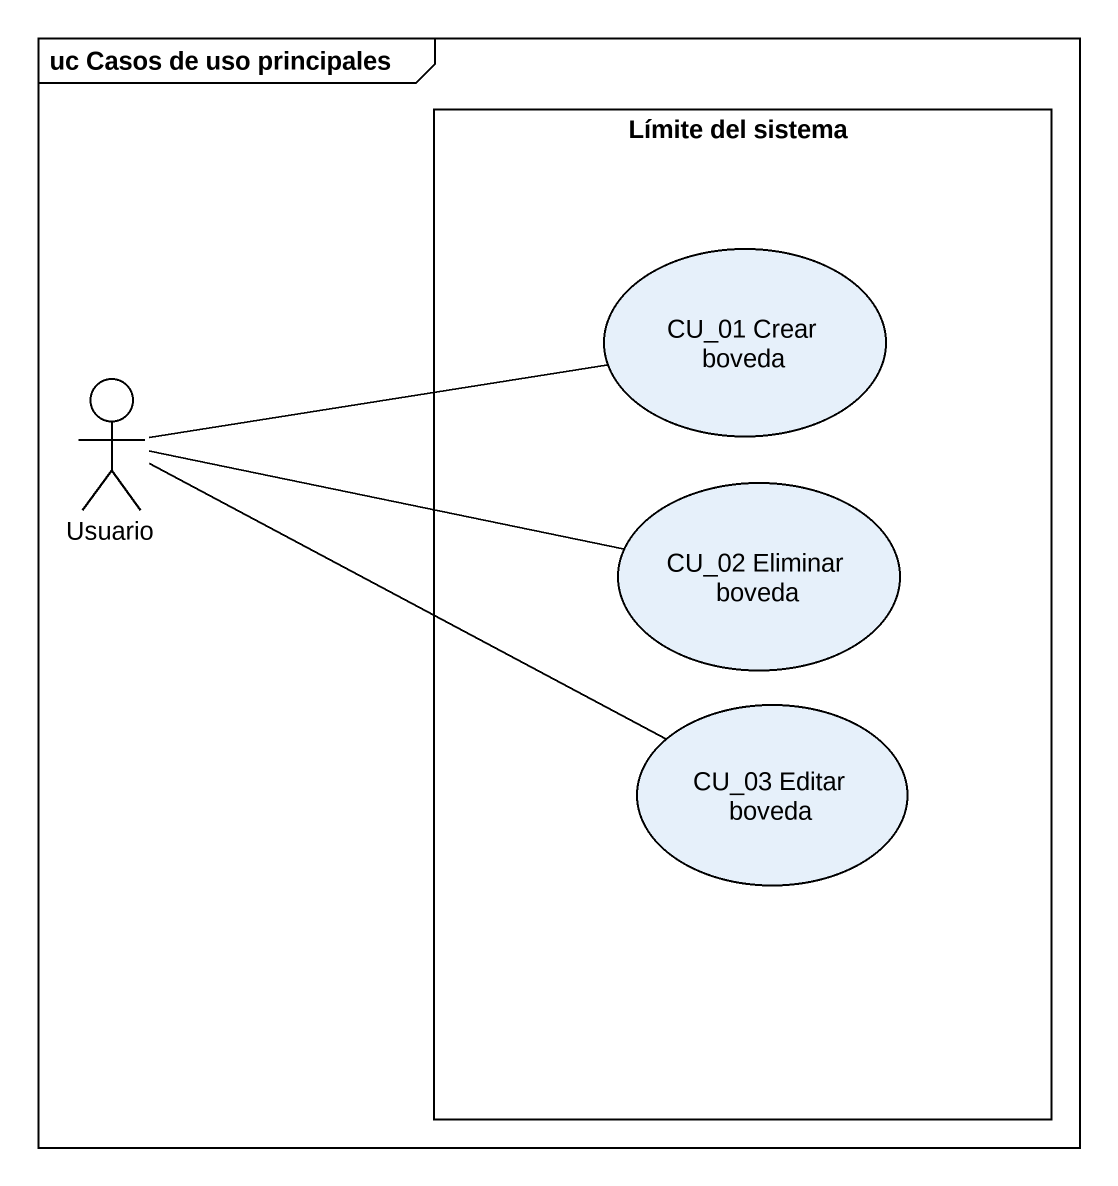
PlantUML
@startuml
mainframe uc Casos de uso principales
rectangle "Límite del sistema" as Límite_del_sistema {
  usecase "CU_01 Crear boveda" as CU_01_Crear_boveda
  usecase "CU_02 Eliminar boveda" as CU_02_Eliminar_boveda
  usecase "CU_03 Editar boveda" as CU_03_Editar_boveda
}
actor Usuario
Usuario -right- CU_01_Crear_boveda
Usuario -right- CU_02_Eliminar_boveda
Usuario -right- CU_03_Editar_boveda
@enduml
